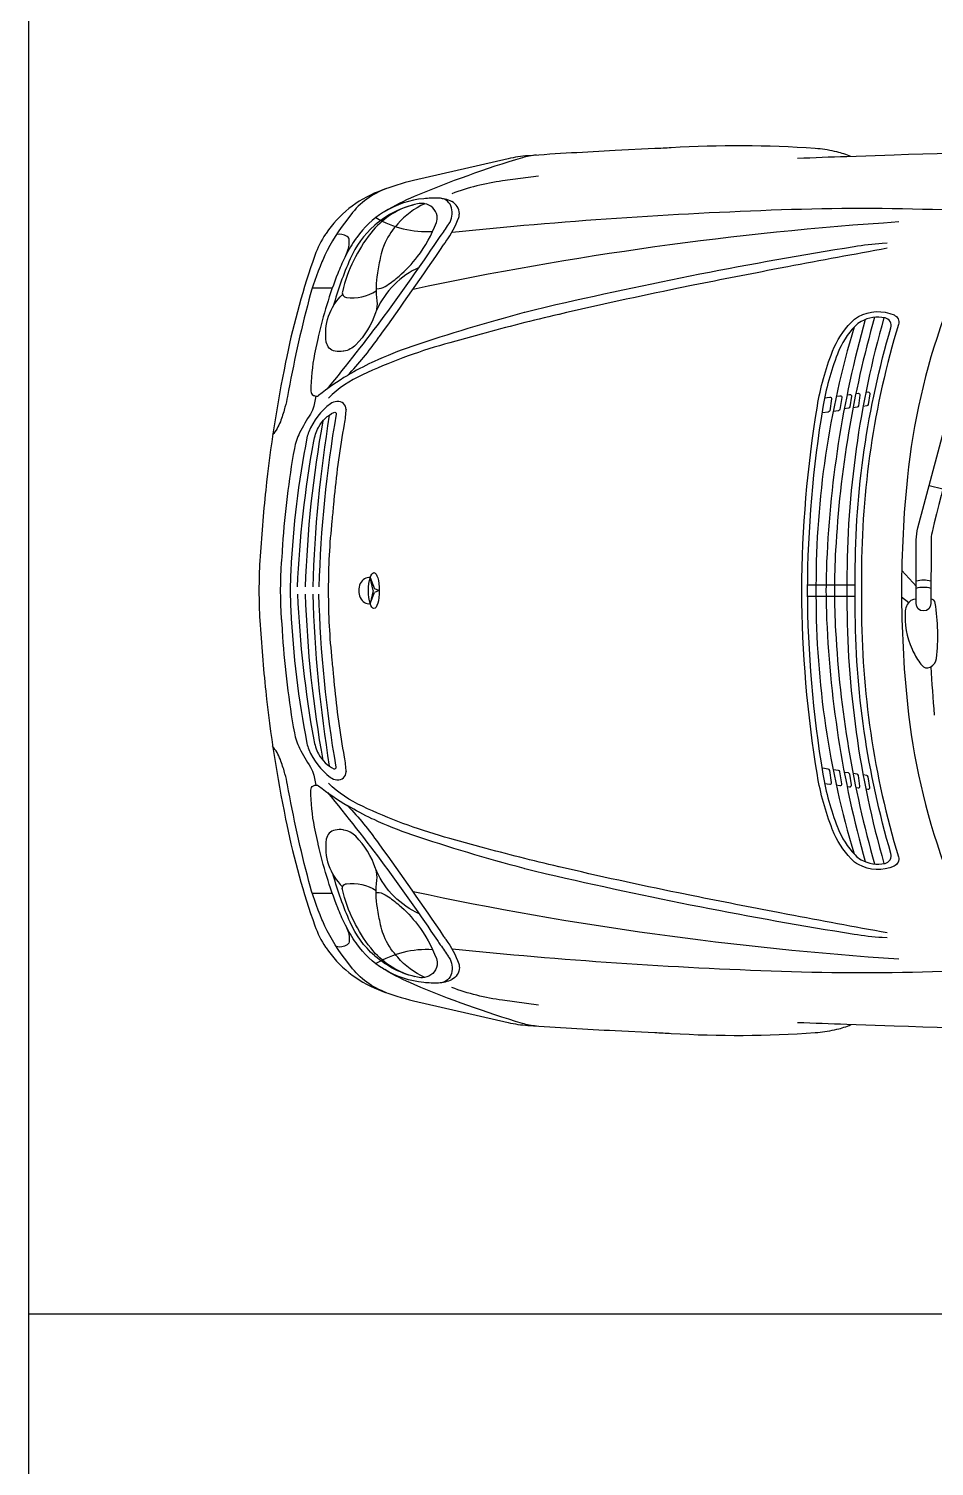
# Model space of a CAD drawing. Header units: millimetres. Extents: x 2646 to 50990, y 12226 to 40347.
# Drawn here: x 5773 to 7658, y 21332 to 24324 of the extents above; entities that cross this region are included whole.
import ezdxf

# ---------------------------------------------------------------- set-up
doc = ezdxf.new("R2010")
doc.units = ezdxf.units.MM
doc.layers.add('www.cad-blocks.net', color=7, linetype='Continuous')

# ---------------------------------------------------------------- blocks, each defined once
blk = doc.blocks.new('A$C3CE01D0A')
for p, q in [((0.1092, 1.6723), (0.1505, 1.6722)), ((1.393, 1.261), (1.4213, 1.2542)), ((1.3361, 1.0838), (1.367, 1.0506)), ((0.2359, 1.0422), (0.2296, 1.0693)), ((0.2296, 1.0693), (0.2388, 1.0461)), ((1.1394, 1.054), (1.2393, 1.054)), ((0.2359, 1.0422), (0.2296, 1.0152)), ((0.2296, 1.0152), (0.2388, 1.0384)), ((0.2486, 1.0422), (0.2388, 1.0461)), ((0.2486, 1.0422), (0.2388, 1.0384)), ((1.1394, 1.0305), (1.2393, 1.0305)), ((1.3357, 1.0296), (1.3505, 1.0177)), ((0.1092, 0.4122), (0.1505, 0.4123))]:
    blk.add_line(p, q)
for points in [[(1.23, 1.9458, 0.047883), (1.2012, 1.9553), (1.1959, 1.9565, 0.038531), (1.156, 1.9624, 0.032277), (0.8559, 1.964, -0.00257), (0.8223, 1.9622), (0.7393, 1.9581, 0.004843), (0.5579, 1.9474, 0.03964), (0.5169, 1.9413), (0.32, 1.8959, 0.036731), (0.2512, 1.8746), (0.2463, 1.8726, 0.152089), (0.1377, 1.7857), (0.1368, 1.7843, 0.063515), (0.1145, 1.7399, 0.034233), (0.056, 1.5297), (0.0536, 1.518, 0.024256), (0.0122, 1.2515, 0.011564), (0, 1.1045, 0.029741), (0, 0.98, 0.011564), (0.0122, 0.833, 0.024256), (0.0536, 0.5665), (0.056, 0.5548, 0.034233), (0.1145, 0.3446, 0.063515), (0.1368, 0.3002), (0.1377, 0.2988, 0.152089), (0.2463, 0.2119), (0.2512, 0.2099, 0.036731), (0.32, 0.1886), (0.5169, 0.1432, 0.03964), (0.5579, 0.1371, 0.004843), (0.7393, 0.1264), (0.8223, 0.1223, -0.00257), (0.8559, 0.1205, 0.032277), (1.156, 0.1221, 0.038531), (1.1959, 0.128), (1.2012, 0.1292, 0.047883), (1.23, 0.1387)], [(0.5755, 1.9486, 0.056331), (0.5465, 1.9434, 0.026854), (0.3213, 1.8624, 0.035156), (0.2598, 1.8312)], [(1.7987, 1.9626, 0.002542), (1.3199, 1.9488), (1.2214, 1.9455, 0.001689), (1.1193, 1.9417)], [(0.5802, 1.9051), (0.5051, 1.8949, 0.054182), (0.3994, 1.8685)], [(0.2639, 1.8793, 0.144082), (0.1893, 1.8247), (0.176, 1.8072, 0.061285), (0.1309, 1.7303), (0.1293, 1.7266, 0.037609), (0.1021, 1.6476, 0.019298), (0.0574, 1.4463, -0.022083), (0.0523, 1.4238), (0.0516, 1.4212, -0.024395), (0.0426, 1.3939, -0.081914), (0.0265, 1.3663)], [(0.1829, 1.4904, 0.036315), (0.2461, 1.5675, -0.003781), (0.249, 1.5715, 0.009046), (0.3825, 1.762, -0.010668), (0.3873, 1.7688, 0.075112), (0.4139, 1.8191, 0.087638), (0.4152, 1.827, 0.280192), (0.3995, 1.8519), (0.399, 1.8522, 0.107513), (0.372, 1.8591, 0.034197), (0.341, 1.8581, 0.110159), (0.2598, 1.8312, 0.000974), (0.2582, 1.8302), (0.2575, 1.8298, 0.104718), (0.2015, 1.7774), (0.2003, 1.7757, 0.036401), (0.1784, 1.7389), (0.1767, 1.7355, 0.022975), (0.1621, 1.7026, 0.036786), (0.1213, 1.5704, 0.005839), (0.121, 1.5689), (0.114, 1.5348, 0.049809), (0.1061, 1.4575, 0.283188), (0.1114, 1.4487, 0.100202), (0.1177, 1.447, 0.187879), (0.1222, 1.4484)], [(0.1406, 1.4624, 0.025724), (0.3694, 1.7708, -0.012596), (0.3756, 1.7795, 0.01927), (0.3928, 1.8044), (0.3936, 1.8057, 0.206098), (0.399, 1.8391, 0.31614), (0.3762, 1.8588)], [(0.242, 1.6705), (0.2435, 1.6705, 0.141123), (0.2609, 1.6754, 0.036624), (0.2869, 1.6945), (0.2896, 1.6968, 0.053667), (0.3282, 1.7375, 0.072295), (0.3675, 1.8082, 0.136135), (0.3688, 1.8222, 0.323608), (0.3425, 1.8476), (0.3418, 1.8477, 0.087321), (0.3282, 1.8472, 0.128698), (0.2396, 1.8029), (0.2385, 1.8019, 0.110514), (0.1879, 1.7327, 0.033812), (0.1528, 1.6344)], [(0.323, 1.8461, 0.160286), (0.236, 1.7924, 0.056458), (0.1992, 1.7372), (0.1954, 1.7298, 0.064023), (0.1718, 1.6644, 0.442638), (0.1801, 1.6525, 0.173921), (0.242, 1.6664)], [(0.3431, 1.8475, 0.105315), (0.287, 1.8055), (0.2837, 1.8018, 0.080627), (0.2587, 1.7617), (0.2572, 1.7583, 0.052138), (0.251, 1.7377), (0.251, 1.7376, 0.005314), (0.2448, 1.7034), (0.2447, 1.7029, 0.074097), (0.2436, 1.6451, -0.112934), (0.2413, 1.6219)], [(0.4001, 1.7886, -0.016789), (1.0856, 1.8353, -0.017097), (1.4213, 1.8353, -0.002122), (1.531, 1.8311, -0.597598), (1.5347, 1.8233, 0.040349), (1.4696, 1.7161), (1.4648, 1.7064, 0.029894), (1.4232, 1.6094, 0.060793), (1.3478, 1.2788, 0.051342), (1.3478, 0.8057, 0.060793), (1.4232, 0.4751, 0.029894), (1.4648, 0.3781), (1.4696, 0.3684, 0.040349), (1.5347, 0.2612, -0.597598), (1.531, 0.2534, -0.002122), (1.4213, 0.2492, -0.017097), (1.0856, 0.2492, -0.016789), (0.4001, 0.2959)], [(1.3301, 1.8096, 0.03574), (0.3188, 1.6693)], [(0.179, 1.74, 0.117057), (0.186, 1.7694), (0.186, 1.7712, 0.252643), (0.1816, 1.7794, 0.205718), (0.1593, 1.7834)], [(1.5067, 1.6421), (1.549, 1.7747, -0.352416), (1.5558, 1.7792), (1.5594, 1.7789, -0.475679), (1.565, 1.7705, 0.015741), (1.3992, 1.164, 0.058278), (1.397, 1.1451), (1.3966, 1.0152, -1), (1.366, 1.0153), (1.3663, 1.1481, -0.064516), (1.3696, 1.1731), (1.4566, 1.4998, -0.327383), (1.4596, 1.5023), (1.487, 1.5035)], [(1.306, 1.7548, 0.001967), (1.0987, 1.7162), (1.079, 1.7125, 0.003059), (0.9022, 1.6777), (0.8713, 1.6715, 0.007191), (0.623, 1.6173), (0.622, 1.6171, 0.009803), (0.4608, 1.5762), (0.3955, 1.5582, 0.039816), (0.2242, 1.4962), (0.2135, 1.4913, 0.086241), (0.1429, 1.4431)], [(1.3054, 1.7653), (1.2955, 1.7647, 0.022533), (1.2369, 1.7579, 0.017381), (0.5964, 1.6322, 0.007041), (0.5516, 1.6211), (0.5504, 1.6208, 0.017414), (0.3163, 1.5505, 0.026996), (0.2376, 1.519), (0.2333, 1.517, 0.025947), (0.1829, 1.4904, 0.023225)], [(0.3316, 1.7151, 0.180442), (0.2433, 1.6267, 0.024623), (0.2409, 1.6207, -0.112604), (0.1995, 1.5536, -0.155924), (0.1748, 1.5406), (0.1733, 1.5404, -0.092978), (0.1565, 1.5406, -0.316076), (0.1383, 1.5596, -0.243684), (0.1721, 1.6589)], [(1.2367, 1.5904, 0.073119), (1.1575, 1.0519), (1.1575, 1.0326, 0.073119), (1.2367, 0.4941)], [(1.26, 1.6065, 0.059728), (1.1791, 1.0861, 0.017455), (1.1791, 0.9984, 0.059728), (1.26, 0.478)], [(1.2795, 1.6112, 0.056193), (1.1983, 1.1262, 0.026735), (1.1983, 0.9583, 0.056193), (1.2795, 0.4733)], [(1.299, 1.6104, 0.069615), (1.2218, 1.0586), (1.2218, 1.0259, 0.069615), (1.299, 0.4741)], [(0.1167, 1.4471), (0.1124, 1.4265, -0.092988), (0.1055, 1.4098, 0.025231), (0.0827, 1.3705, 0.074674), (0.0718, 1.3383, 0.027789), (0.0472, 1.1375, -0.001333), (0.0461, 1.1219), (0.0449, 1.1047, 0.000366), (0.0446, 1.1011, 0.035179), (0.0446, 0.9834, 0.000366), (0.0449, 0.9798), (0.0461, 0.9626, -0.001333), (0.0472, 0.947, 0.027789), (0.0718, 0.7462, 0.074674), (0.0827, 0.714, 0.025231), (0.1055, 0.6747, -0.092988), (0.1124, 0.658), (0.1167, 0.6374)], [(1.1754, 1.4437), (1.1862, 1.4451, -0.500113), (1.1898, 1.4414), (1.186, 1.4166, -0.333233), (1.1832, 1.4139), (1.1708, 1.4122)], [(1.1997, 1.4469), (1.2075, 1.448, -0.500113), (1.2112, 1.4442), (1.2074, 1.4195, -0.333233), (1.2046, 1.4167), (1.1931, 1.4152)], [(1.2222, 1.4499), (1.2276, 1.4506, -0.500113), (1.2313, 1.4469), (1.2278, 1.4245, -0.333233), (1.225, 1.4217), (1.2164, 1.4206)], [(1.2405, 1.4524), (1.2454, 1.453, -0.500113), (1.2491, 1.4493), (1.2457, 1.4269, -0.333233), (1.2429, 1.4241), (1.2346, 1.423)], [(1.2613, 1.4551), (1.2657, 1.4557, -0.500113), (1.2694, 1.452), (1.2659, 1.4296, -0.333233), (1.2631, 1.4268), (1.2556, 1.4258)], [(0.0781, 1.05, -0.032256), (0.1121, 1.353, -0.077501), (0.122, 1.3816), (0.1228, 1.3833, -0.163898), (0.1542, 1.4131, -0.605342), (0.1588, 1.4095, 0.035813), (0.1228, 1.0499)], [(0.0781, 1.0345, 0.032256), (0.1121, 0.7315, 0.077501), (0.122, 0.7028), (0.1228, 0.7012, 0.163898), (0.1542, 0.6714, 0.605342), (0.1588, 0.675, -0.035813), (0.1228, 1.0346)], [(1.366, 1.0245, 0.273661), (1.3472, 1.0131), (1.347, 1.0127, 0.104038), (1.3433, 1, 0.127573), (1.3575, 0.9206), (1.3594, 0.9164, 0.055607), (1.376, 0.8889), (1.3775, 0.8869, 0.365572), (1.3952, 0.883), (1.3965, 0.8837, 0.248725), (1.4084, 0.9012, 0.067478), (1.4057, 1.0163, 0.3544), (1.3967, 1.0245, 0.3544)], [(0.2639, 0.2052, -0.144082), (0.1893, 0.2598), (0.176, 0.2773, -0.061285), (0.1309, 0.3542), (0.1293, 0.3579, -0.037609), (0.1021, 0.4369, -0.019298), (0.0574, 0.6382, 0.022083), (0.0523, 0.6607), (0.0516, 0.6633, 0.024395), (0.0426, 0.6906, 0.081914), (0.0265, 0.7182)], [(1.1754, 0.6408), (1.1862, 0.6394, 0.500113), (1.1898, 0.6431), (1.186, 0.6679, 0.333233), (1.1832, 0.6706), (1.1708, 0.6723)], [(1.1997, 0.6376), (1.2075, 0.6365, 0.500113), (1.2112, 0.6403), (1.2074, 0.665, 0.333233), (1.2046, 0.6678), (1.1931, 0.6693)], [(1.2222, 0.6346), (1.2276, 0.6339, 0.500113), (1.2313, 0.6376), (1.2278, 0.66, 0.333233), (1.225, 0.6627), (1.2164, 0.6639)], [(1.2405, 0.6321), (1.2454, 0.6315, 0.500113), (1.2491, 0.6352), (1.2457, 0.6576, 0.333233), (1.2429, 0.6604), (1.2346, 0.6615)], [(1.2613, 0.6294), (1.2657, 0.6288, 0.500113), (1.2694, 0.6325), (1.2659, 0.6549, 0.333233), (1.2631, 0.6577), (1.2556, 0.6587)], [(0.1829, 0.5941, -0.036315), (0.2461, 0.517, 0.003781), (0.249, 0.513, -0.009046), (0.3825, 0.3225, 0.010668), (0.3873, 0.3157, -0.075112), (0.4139, 0.2654, -0.087638), (0.4152, 0.2575, -0.280192), (0.3995, 0.2326), (0.399, 0.2323, -0.107513), (0.372, 0.2254, -0.034197), (0.341, 0.2264, -0.110159), (0.2598, 0.2533, -0.000974), (0.2582, 0.2543), (0.2575, 0.2547, -0.104718), (0.2015, 0.3071), (0.2003, 0.3088, -0.036401), (0.1784, 0.3456), (0.1767, 0.3489, -0.022975), (0.1621, 0.3819, -0.036786), (0.1213, 0.5141, -0.005839), (0.121, 0.5156), (0.114, 0.5497, -0.049809), (0.1061, 0.627, -0.283188), (0.1114, 0.6358, -0.100202), (0.1177, 0.6375, -0.187879), (0.1222, 0.6361)], [(1.306, 0.3297, -0.001967), (1.0987, 0.3683), (1.079, 0.372, -0.003059), (0.9022, 0.4068), (0.8713, 0.413, -0.007191), (0.623, 0.4672), (0.622, 0.4674, -0.009803), (0.4608, 0.5083), (0.3955, 0.5262, -0.039816), (0.2242, 0.5883), (0.2135, 0.5932, -0.086241), (0.1429, 0.6414)], [(0.1406, 0.6221, -0.025724), (0.3694, 0.3137, 0.012596), (0.3756, 0.305, -0.01927), (0.3928, 0.2801), (0.3936, 0.2788, -0.206098), (0.399, 0.2454, -0.31614), (0.3762, 0.2257)], [(1.3054, 0.3192), (1.2955, 0.3198, -0.022533), (1.2369, 0.3265, -0.017381), (0.5964, 0.4523, -0.007041), (0.5516, 0.4634), (0.5504, 0.4637, -0.017414), (0.3163, 0.534, -0.026996), (0.2376, 0.5655), (0.2333, 0.5675, -0.025947), (0.1829, 0.5941, -0.023225)], [(0.3316, 0.3694, -0.180442), (0.2433, 0.4578, -0.024623), (0.2409, 0.4638, 0.112604), (0.1995, 0.5309, 0.155924), (0.1748, 0.5439), (0.1733, 0.5441, 0.092978), (0.1565, 0.5439, 0.316076), (0.1383, 0.5249, 0.243684), (0.1721, 0.4256)], [(0.242, 0.414), (0.2435, 0.414, -0.141123), (0.2609, 0.4091, -0.036624), (0.2869, 0.39), (0.2896, 0.3877, -0.053667), (0.3282, 0.347, -0.072295), (0.3675, 0.2762, -0.136135), (0.3688, 0.2623, -0.323608), (0.3425, 0.2369), (0.3418, 0.2368, -0.087321), (0.3282, 0.2373, -0.128698), (0.2396, 0.2816), (0.2385, 0.2826, -0.110514), (0.1879, 0.3518, -0.033812), (0.1528, 0.4501)], [(0.3431, 0.237, -0.105315), (0.287, 0.279), (0.2837, 0.2827, -0.080627), (0.2587, 0.3227), (0.2572, 0.3262, -0.052138), (0.251, 0.3468), (0.251, 0.3469, -0.005314), (0.2448, 0.3811), (0.2447, 0.3816, -0.074097), (0.2436, 0.4394, 0.112934), (0.2413, 0.4626)], [(0.323, 0.2384, -0.160286), (0.236, 0.2921, -0.056458), (0.1992, 0.3473), (0.1954, 0.3547, -0.064023), (0.1718, 0.4201, -0.442638), (0.1801, 0.432, -0.173921), (0.242, 0.4181)], [(1.3301, 0.2749, -0.03574), (0.3188, 0.4152)], [(0.179, 0.3445, -0.117057), (0.186, 0.3151), (0.186, 0.3133, -0.252643), (0.1816, 0.3051, -0.205718), (0.1593, 0.3011)], [(0.5755, 0.1359, -0.056331), (0.5465, 0.1411, -0.026854), (0.3213, 0.2221, -0.035156), (0.2598, 0.2533)], [(0.5802, 0.1794), (0.5051, 0.1896, -0.054182), (0.3994, 0.216)], [(1.7987, 0.1219, -0.002542), (1.3199, 0.1357), (1.2214, 0.139, -0.001689), (1.1193, 0.1428)]]:
    blk.add_lwpolyline(points, format="xyb")
for points in [[(1.1914, 1.5389), (1.192, 1.5404, -0.097361), (1.2304, 1.6006, -0.076605), (1.2462, 1.6127, -0.233654), (1.32, 1.616, -0.379006), (1.3291, 1.5963, 0.073519), (1.2522, 1.076), (1.2522, 1.0085, 0.073519), (1.3291, 0.4882, -0.379006), (1.32, 0.4685, -0.233654), (1.2462, 0.4718, -0.076605), (1.2304, 0.4839, -0.097361), (1.192, 0.5441), (1.1914, 0.5456, -0.052649), (1.1604, 0.6582, -0.039248), (1.1278, 1.0417, -0.003263), (1.1278, 1.0428, -0.039248), (1.1604, 1.4263, -0.052649)], [(1.3012, 0.4745, 0.437679), (1.3135, 0.4952, -0.071973), (1.2393, 1.0085), (1.2393, 1.076, -0.071973), (1.3135, 1.5893, 0.437679), (1.3012, 1.61, 0.179611), (1.2518, 1.6026, 0.076605), (1.2388, 1.5926, 0.097361), (1.2028, 1.5362), (1.2022, 1.5347, 0.052649), (1.1718, 1.4244, 0.039148), (1.1393, 1.0437, 0.003463), (1.1393, 1.0408, 0.039148), (1.1718, 0.6601, 0.052649), (1.2022, 0.5498), (1.2028, 0.5483, 0.097361), (1.2388, 0.4919, 0.076605), (1.2518, 0.4819, 0.179611)], [(0.0643, 1.0007, 0.035712), (0.0979, 0.7243, 0.050746), (0.1018, 0.7116, 0.133686), (0.147, 0.6534, 0.134025), (0.1599, 0.6483), (0.1606, 0.6483, 0.453186), (0.1794, 0.6654), (0.1794, 0.6645, 0.039974), (0.1763, 0.6957, -0.021235), (0.1556, 0.8453), (0.1538, 0.8639, 0.002117), (0.1506, 0.897, -0.025867), (0.1431, 1.0402), (0.1431, 1.0443, -0.025867), (0.1506, 1.1875, 0.002117), (0.1538, 1.2206), (0.1556, 1.2392, -0.021235), (0.1763, 1.3888, 0.039974), (0.1794, 1.42), (0.1794, 1.4191, 0.453186), (0.1606, 1.4362), (0.1599, 1.4361, 0.134025), (0.147, 1.4311, 0.133686), (0.1018, 1.3729, 0.050746), (0.0979, 1.3602, 0.035712), (0.0643, 1.0837, 0.024789)]]:
    blk.add_lwpolyline(points, format="xyb", close=True)
for centre, radius, start, end in [((0.3486, 2.0001), 0.2107, 239.361, 273.0062), ((0.4648, 1.018), 0.5501, 120.8356, 128.5221), ((2.8217, 0.9691), 2.7128, 170.6983, 178.2938), ((2.4309, 0.9772), 2.3375, 169.6909, 178.2158), ((1.3812, 0.9965), 0.0525, 72.8155, 106.8061), ((1.3813, 1.0115), 0.0525, 72.8155, 106.8061), ((2.4309, 1.1073), 2.3375, 181.7842, 190.3091), ((2.8217, 1.1154), 2.7128, 181.7062, 189.3017), ((4.3594, 1.0422), 2.967, 183.0614, 185.0068), ((0.4648, 1.0665), 0.5501, 231.4779, 239.1644), ((0.3486, 0.0844), 0.2107, 86.9938, 120.639)]:
    blk.add_arc(centre, radius, start, end)
blk.add_ellipse((0.2374, 1.0422), major_axis=(0, 0.0374), ratio=0.300237)
blk.add_ellipse((0.2272, 1.0422), major_axis=(0, -0.0272), ratio=0.788121, start_param=3.027286, end_param=6.397492)
blk = doc.blocks.new('FORMAT')
at = {"layer": 'www.cad-blocks.net', "color": 155, "true_color": 0x546d8e}
blk.add_line((5773, 21648.8), (50990.4, 21648.8), dxfattribs=at)
blk.add_lwpolyline([(50990.4, 12613.8), (5773, 12613.8), (5773, 39718.7), (50990.4, 39718.7)], close=True, dxfattribs=at)

msp = doc.modelspace()

# ---------------------------------------------------------------- block references
at = {"xscale": 1000, "yscale": 1000, "zscale": 1000}
msp.add_blockref('A$C3CE01D0A', (6254, 22112.3), dxfattribs=at)
at = {"layer": 'www.cad-blocks.net'}
msp.add_blockref('FORMAT', (0, 0), dxfattribs=at)

doc.saveas('drawing.dxf')
